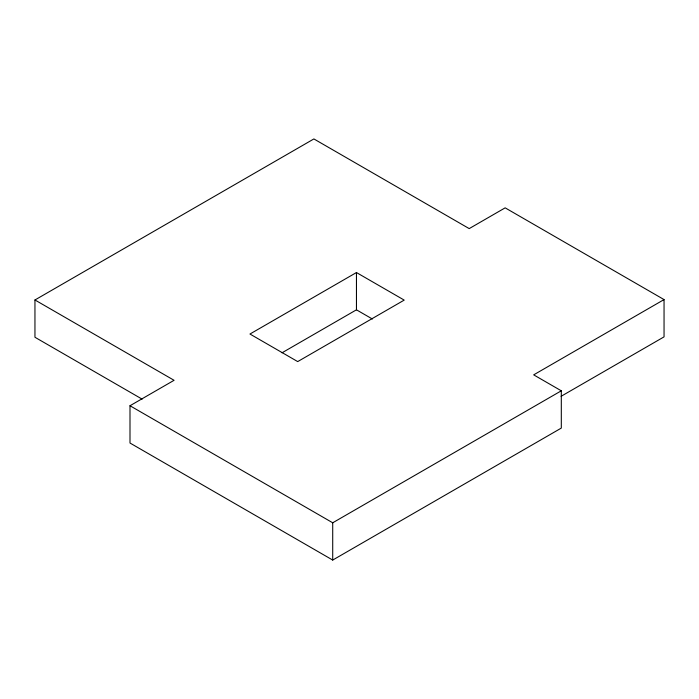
<?xml version="1.0" encoding="UTF-8"?>
<svg xmlns="http://www.w3.org/2000/svg" width="699" height="699" viewBox="0 0 699 699"><rect width="100%" height="100%" fill="white"/><g stroke="black" fill="none" stroke-linecap="round" stroke-linejoin="round"><path stroke-width="1.05" d="M142.115 399.129L34.95 337.259L34.95 299.976L313.886 138.935L469.204 228.608L505.159 207.848L664.05 299.583L664.05 336.866L561.079 396.316M356.455 272.54L249.954 334.026L297.704 361.593L404.205 300.107L356.455 272.54L356.455 309.814L282.003 352.803M664.05 299.583L533.678 374.856L561.306 390.802L561.306 428.085L332.715 560.065L129.997 443.026L129.997 405.743L174.077 380.3L34.95 299.976M129.997 405.743L332.715 522.782L561.306 390.802M356.455 309.814L372.375 319.006M332.715 522.782L332.715 560.065"/></g></svg>
